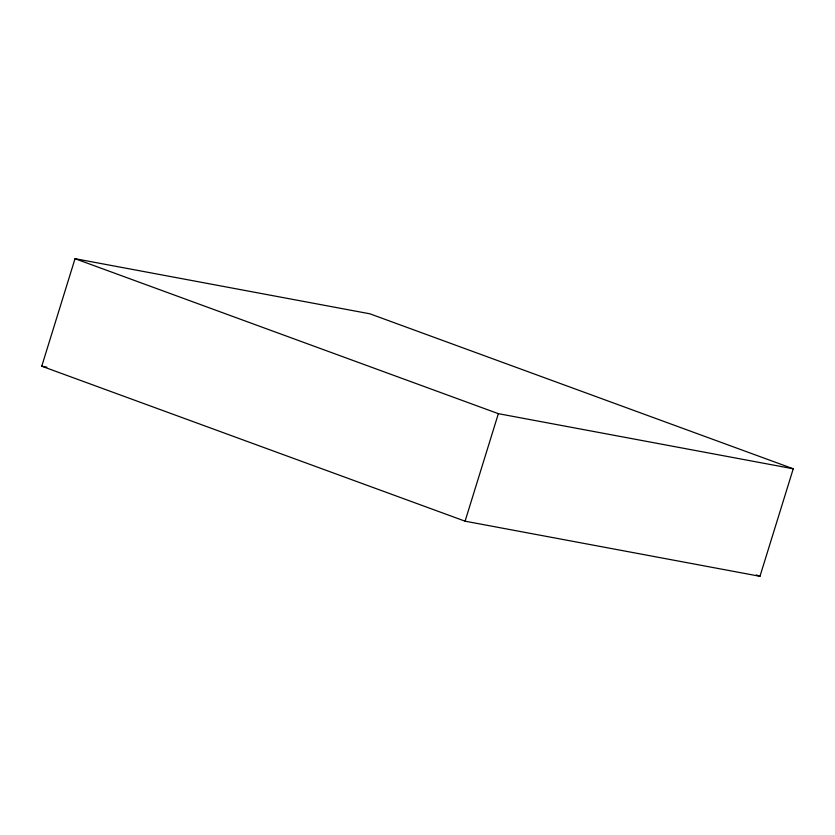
<?xml version="1.0" encoding="UTF-8"?>
<svg xmlns="http://www.w3.org/2000/svg" width="835" height="835" viewBox="0 0 835 835"><rect width="100%" height="100%" fill="white"/><g stroke="black" fill="none" stroke-linecap="round" stroke-linejoin="round"><path stroke-width="1.25" d="M41.75 366.21L75.035 258.693L369.915 313.814L793.25 468.79L759.965 576.307L465.085 521.186L41.75 366.21L46.875 367.16M465.085 521.186L498.359 413.669L793.25 468.79M75.035 258.693L498.359 413.669M756.301 574.96L759.965 576.307"/></g></svg>
